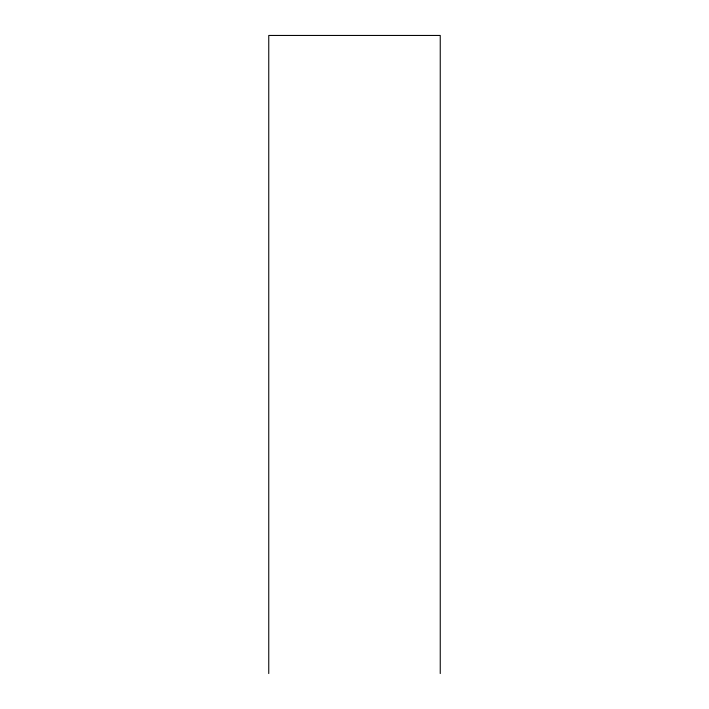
<?xml version="1.0" encoding="UTF-8"?>
<svg xmlns="http://www.w3.org/2000/svg" width="709" height="709" viewBox="0 0 709 709"><rect width="100%" height="100%" fill="white"/><g stroke="black" fill="none" stroke-linecap="round" stroke-linejoin="round"><path stroke-width="1.06" d="M440.245 673.55L440.245 35.45L268.755 35.45L268.755 673.55"/></g></svg>
